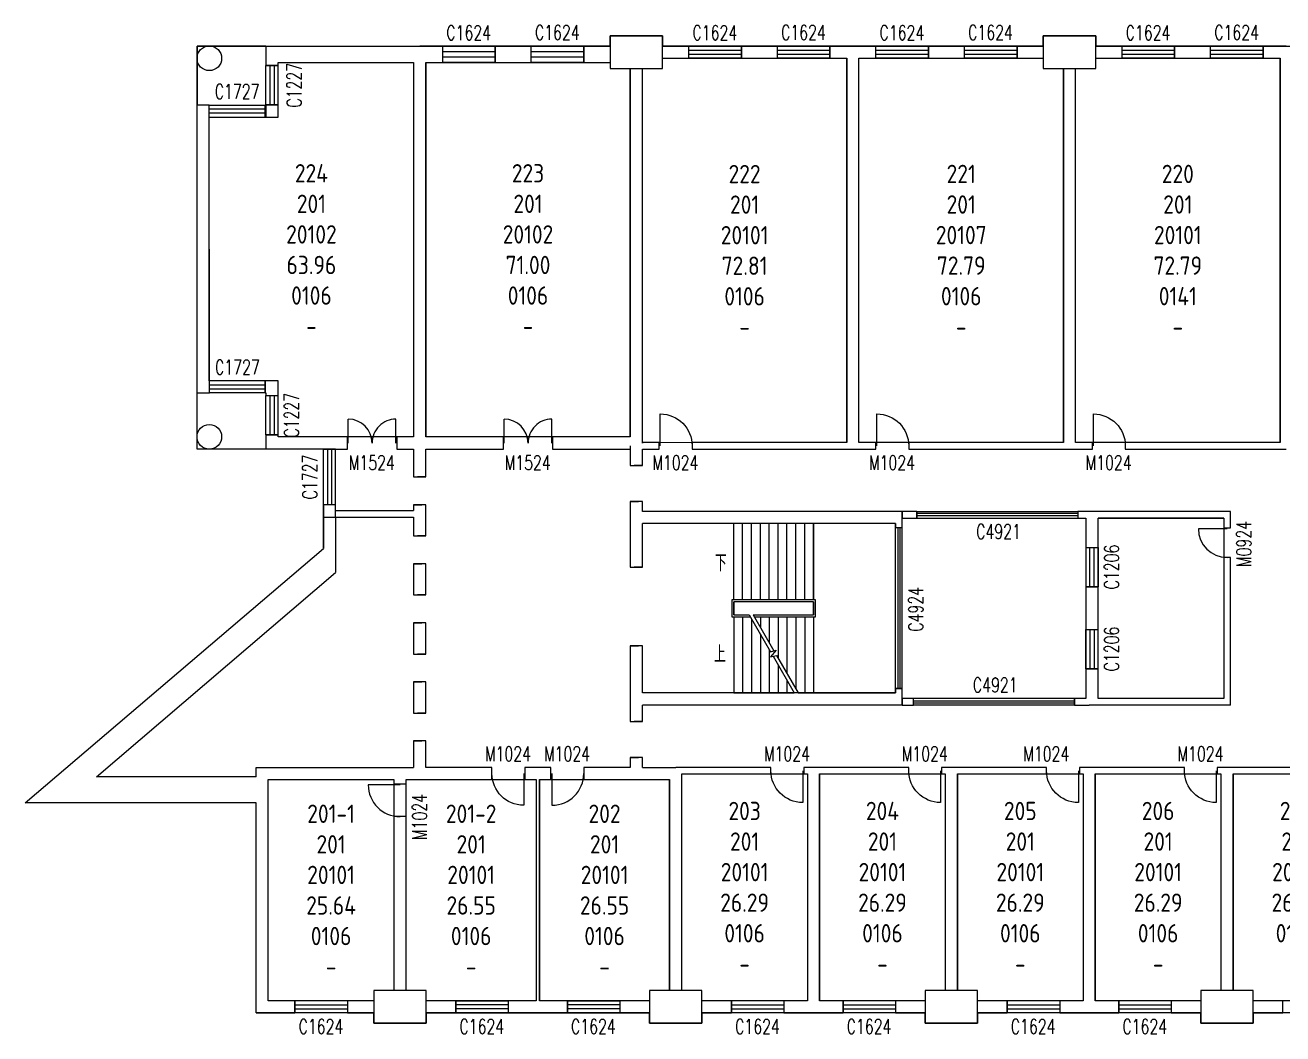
# Model space of a CAD drawing. Extents: x 1178 to 77921, y -61296 to -30554.
# Drawn here: x 1178 to 39500, y -61296 to -30554 of the extents above; entities that cross this region are included whole.
import ezdxf

# ---------------------------------------------------------------- set-up
doc = ezdxf.new("R2010")
doc.units = 0
doc.header["$LTSCALE"] = 1000
doc.header["$MEASUREMENT"] = 0
doc.linetypes.add('DASH', pattern=[0.35, 0.25, -0.1])
for name, color, linetype in [('body', 30, 'Continuous'), ('GROS', 6, 'Continuous'), ('RM', 4, 'Continuous'), ('RM$', 5, 'Continuous'), ('RM$TXT', 5, 'Continuous')]:
    doc.layers.add(name, color=color, linetype=linetype)
doc.styles.add('_TCH_DIM', font='SIMPLEX', dxfattribs={"bigfont": 'GBCBIG'})
doc.styles.add('_TCH_WINDOW', font='SIMPLEX', dxfattribs={"bigfont": 'GBCBIG'})
doc.styles.get("Standard").update_dxf_attribs({"font": 'gbenor.shx', "bigfont": 'gbcbig.shx'})

# ---------------------------------------------------------------- blocks, each defined once
blk = doc.blocks.new('$TCHSYS$WIN2D')
for p, q in [((-0.5, 0.5), (0.5, 0.5)), ((-0.5, 0.5), (-0.5, -0.5)), ((0.5, 0.5), (0.5, -0.5)), ((0.5, 0.1667), (-0.5, 0.1667)), ((0.5, -0.1667), (-0.5, -0.1667)), ((-0.5, -0.5), (0.5, -0.5))]:
    blk.add_line(p, q)
blk = doc.blocks.new('$DorLib2D$00000003')
blk.add_line((0.47, 0), (0.47, 0.97))
at = {"lineweight": 13}
blk.add_arc((0.47, 0), 0.97, 90, 180, dxfattribs=at)
blk = doc.blocks.new('$DorLib2D$00000004')
for p, q in [((-0.485, 0), (-0.485, 0.485)), ((0.485, 0), (0.485, 0.485))]:
    blk.add_line(p, q)
at = {"lineweight": 13}
for centre, start, end in [((-0.485, 0), 0, 90), ((0.485, 0), 90, 180)]:
    blk.add_arc(centre, 0.485, start, end, dxfattribs=at)
blk = doc.blocks.new('_FZHK')
blk.add_lwpolyline([(-0.5, -0.5), (0.5, -0.5), (0.5, 0.5), (-0.5, 0.5)], close=True)

msp = doc.modelspace()

# ---------------------------------------------------------------- linework, layer by layer
at = {"layer": 'body', "color": 30}
for p, q in [((20600, -30875), (19000, -30875)), ((19000, -30875), (19000, -31875)), ((20600, -31875), (20600, -30875)), ((33800, -30875), (32200, -30875)), ((32200, -30875), (32200, -31875)), ((33800, -31875), (33800, -30875)), ((8515, -31190), (13200, -31190)), ((8515, -31190), (8515, -31784)), ((13901, -31190), (13200, -31190)), ((13901, -31690), (13901, -31190)), ((16600, -31190), (15501, -31190)), ((15501, -31190), (15501, -31690)), ((16600, -31690), (16600, -31190)), ((19000, -31190), (18200, -31190)), ((18200, -31190), (18200, -31690)), ((21401, -31190), (20600, -31190)), ((21401, -31560), (21401, -31190)), ((24100, -31190), (23001, -31190)), ((23001, -31190), (23001, -31560)), ((24100, -31560), (24100, -31190)), ((26400, -31190), (25700, -31190)), ((25700, -31190), (25700, -31560)), ((27101, -31190), (26400, -31190)), ((27101, -31560), (27101, -31190)), ((29800, -31190), (28701, -31190)), ((28701, -31190), (28701, -31560)), ((29800, -31560), (29800, -31190)), ((32200, -31190), (31400, -31190)), ((31400, -31190), (31400, -31560)), ((34601, -31190), (33800, -31190)), ((34601, -31560), (34601, -31190)), ((37300, -31190), (36201, -31190)), ((36201, -31190), (36201, -31560)), ((37300, -31560), (37300, -31190)), ((39600, -31190), (38900, -31190)), ((38900, -31190), (38900, -31560)), ((8515, -31784), (8885, -31784)), ((8885, -31690), (13015, -31690)), ((8885, -31784), (8885, -31690)), ((13015, -31690), (13015, -43105)), ((13385, -31690), (13901, -31690)), ((13385, -31690), (13385, -43105)), ((15501, -31690), (16600, -31690)), ((18200, -31690), (19000, -31690)), ((20600, -31560), (21401, -31560)), ((23001, -31560), (24100, -31560)), ((25700, -31560), (26215, -31560)), ((26215, -43275), (26215, -31560)), ((26585, -31560), (27101, -31560)), ((26585, -43275), (26585, -31560)), ((28701, -31560), (29800, -31560)), ((31400, -31560), (32200, -31560)), ((33800, -31560), (34601, -31560)), ((36201, -31560), (37300, -31560)), ((38900, -31560), (39415, -31560)), ((39415, -43275), (39415, -31560)), ((19000, -31875), (20600, -31875)), ((19615, -43105), (19615, -31875)), ((19985, -43290), (19985, -31875)), ((32200, -31875), (33800, -31875)), ((32815, -43275), (32815, -31875)), ((33185, -43275), (33185, -31875)), ((6787, -32990), (6415, -32990)), ((6415, -41760), (6415, -32990)), ((6787, -33360), (6787, -32990)), ((8515, -32990), (8487, -32990)), ((8487, -32990), (8487, -33360)), ((8885, -32984), (8515, -32984)), ((8515, -32984), (8515, -32990)), ((8885, -32990), (8515, -32990)), ((8515, -32990), (8515, -33360)), ((8885, -32990), (8885, -32984)), ((8885, -33360), (8885, -32990)), ((6785, -33360), (6787, -33360)), ((6785, -41390), (6785, -33360)), ((8487, -33360), (8515, -33360)), ((8515, -33360), (8885, -33360)), ((6415, -41760), (6795, -41760)), ((6795, -41390), (6785, -41390)), ((6795, -41760), (6795, -41390)), ((8885, -41390), (8495, -41390)), ((8495, -41390), (8495, -41760)), ((8495, -41760), (8515, -41760)), ((8515, -41760), (8515, -41842)), ((8885, -41842), (8885, -41390)), ((8515, -41842), (8885, -41842)), ((8885, -43042), (8515, -43042)), ((8515, -43042), (8515, -43475)), ((8885, -43105), (8885, -43042)), ((10450, -43105), (8885, -43105)), ((11000, -43105), (10450, -43105)), ((11000, -43475), (11000, -43105)), ((13015, -43105), (12500, -43105)), ((12500, -43105), (12500, -43475)), ((15750, -43105), (13385, -43105)), ((15750, -43475), (15750, -43105)), ((19615, -43105), (17250, -43105)), ((17250, -43105), (17250, -43475)), ((19985, -43275), (19985, -43290)), ((20500, -43275), (19985, -43275)), ((20500, -43475), (20500, -43275)), ((26215, -43275), (21500, -43275)), ((21500, -43275), (21500, -43475)), ((27100, -43275), (26585, -43275)), ((27100, -43475), (27100, -43275)), ((32815, -43275), (28100, -43275)), ((28100, -43275), (28100, -43475)), ((33700, -43275), (33185, -43275)), ((33700, -43475), (33700, -43275)), ((39415, -43275), (34700, -43275)), ((34700, -43275), (34700, -43475)), ((10265, -43475), (8515, -43475)), ((10265, -43475), (10635, -43475)), ((10635, -43475), (11000, -43475)), ((12500, -43475), (13015, -43475)), ((13015, -43475), (13015, -44320)), ((13385, -43475), (15750, -43475)), ((13385, -44320), (13385, -43475)), ((17250, -43475), (19615, -43475)), ((19615, -43375), (19615, -43475)), ((19615, -43375), (19615, -43975)), ((19985, -43475), (20500, -43475)), ((19985, -43975), (19985, -43475)), ((21500, -43475), (26400, -43475)), ((26400, -43475), (27100, -43475)), ((28100, -43475), (33000, -43475)), ((33000, -43475), (33700, -43475)), ((34700, -43475), (39600, -43475)), ((19615, -43975), (19985, -43975)), ((13015, -44320), (13385, -44320)), ((13385, -45170), (13015, -45170)), ((13015, -45170), (13015, -45345)), ((13385, -45545), (13385, -45170)), ((19985, -45075), (19615, -45075)), ((19615, -45075), (19615, -45560)), ((19985, -45375), (19985, -45075)), ((10265, -45545), (10265, -46503)), ((10635, -45345), (13015, -45345)), ((10635, -45545), (10635, -47239)), ((10635, -45545), (13015, -45545)), ((13015, -45545), (13015, -46120)), ((13385, -46120), (13385, -45545)), ((19615, -45560), (19615, -47075)), ((27900, -45375), (19985, -45375)), ((27900, -45868), (27900, -45375)), ((28350, -45375), (27900, -45375)), ((27900, -45375), (27900, -45575)), ((27900, -45575), (28350, -45575)), ((28350, -45575), (28350, -45375)), ((33600, -45375), (33250, -45375)), ((33250, -45375), (33250, -45575)), ((33250, -45575), (33500, -45575)), ((33500, -45575), (33500, -46475)), ((37900, -45375), (33600, -45375)), ((33870, -46475), (33870, -45575)), ((37700, -45575), (33870, -45575)), ((37700, -45575), (37700, -45875)), ((37900, -45875), (37900, -45375)), ((19985, -47075), (19985, -45745)), ((27700, -45745), (19985, -45745)), ((25200, -45745), (22770, -45745)), ((22770, -48065), (22770, -45745)), ((23040, -48065), (23040, -45745)), ((23310, -48065), (23310, -45745)), ((23580, -48065), (23580, -45745)), ((23850, -48065), (23850, -45745)), ((24120, -48065), (24120, -45745)), ((24390, -48065), (24390, -45745)), ((24660, -48065), (24660, -45745)), ((24930, -48065), (24930, -45745)), ((25200, -48065), (25200, -45745)), ((27700, -45745), (25200, -45745)), ((25200, -45745), (25200, -48065)), ((27700, -45745), (27700, -45868)), ((27700, -50905), (27700, -45745)), ((27700, -45868), (27900, -45868)), ((37700, -45875), (37900, -45875)), ((13015, -46120), (13385, -46120)), ((1178, -54260), (10265, -46503)), ((33500, -46475), (33870, -46475)), ((13015, -46970), (13015, -47920)), ((13385, -46970), (13015, -46970)), ((13385, -47920), (13385, -46970)), ((19615, -47075), (19985, -47075)), ((37900, -46775), (37700, -46775)), ((37700, -46775), (37700, -51075)), ((37900, -51275), (37900, -46775)), ((3347, -53460), (10635, -47239)), ((33870, -47675), (33500, -47675)), ((33500, -47675), (33500, -48975)), ((33870, -48975), (33870, -47675)), ((13015, -47920), (13385, -47920)), ((22710, -48065), (22710, -48585)), ((25260, -48065), (22710, -48065)), ((25200, -48125), (22770, -48125)), ((22770, -48125), (22770, -48525)), ((25200, -48125), (22770, -48125)), ((22770, -48525), (22770, -48125)), ((25200, -48525), (25200, -48125)), ((25200, -48125), (25200, -48525)), ((25260, -48585), (25260, -48065)), ((22710, -48585), (23275, -48585)), ((22770, -48525), (23240, -48525)), ((22770, -48525), (23240, -48525)), ((22770, -48585), (22770, -50905)), ((23040, -48585), (23040, -50905)), ((23240, -48525), (23890, -49651)), ((23310, -48646), (23310, -50905)), ((23356, -48525), (25200, -48525)), ((23356, -48525), (23990, -49624)), ((23356, -48525), (25200, -48525)), ((23390, -48585), (25260, -48585)), ((23580, -48585), (23580, -48914)), ((23850, -48585), (23850, -49381)), ((24120, -48585), (24120, -49849)), ((24390, -48585), (24390, -50316)), ((24660, -48585), (24660, -50784)), ((24930, -48585), (24930, -50905)), ((25200, -48585), (25200, -50905)), ((25200, -48585), (25200, -50905)), ((13015, -48770), (13015, -49720)), ((13385, -48770), (13015, -48770)), ((13385, -49720), (13385, -48770)), ((33500, -48975), (33870, -48975)), ((23580, -49114), (23580, -50905)), ((13015, -49720), (13385, -49720)), ((19985, -49475), (19615, -49475)), ((19615, -49475), (19615, -51075)), ((19985, -50905), (19985, -49475)), ((23850, -49581), (23850, -50905)), ((23890, -49651), (24062, -49604)), ((24062, -49604), (23890, -49810)), ((23890, -49810), (24070, -49762)), ((23970, -49789), (24614, -50905)), ((24070, -49762), (24730, -50905)), ((24120, -50049), (24120, -50905)), ((33870, -50175), (33500, -50175)), ((33500, -50175), (33500, -51075)), ((33870, -51075), (33870, -50175)), ((13015, -50570), (13015, -51520)), ((13385, -50570), (13015, -50570)), ((13385, -51520), (13385, -50570)), ((24390, -50516), (24390, -50905)), ((27700, -50905), (19985, -50905)), ((22770, -50905), (24614, -50905)), ((24730, -50905), (25200, -50905)), ((25200, -50905), (27700, -50905)), ((27900, -50768), (27700, -50768)), ((27700, -50768), (27700, -50905)), ((27900, -51275), (27900, -50768)), ((19615, -51075), (19615, -51776)), ((19985, -51776), (19985, -51275)), ((27900, -51275), (19985, -51275)), ((28250, -51075), (27900, -51075)), ((27900, -51075), (27900, -51275)), ((27900, -51275), (28250, -51275)), ((28250, -51275), (28250, -51075)), ((33500, -51075), (33150, -51075)), ((33150, -51075), (33150, -51275)), ((33150, -51275), (33600, -51275)), ((37900, -51275), (33600, -51275)), ((37700, -51075), (33870, -51075)), ((13015, -51520), (13385, -51520)), ((19615, -51776), (19985, -51776)), ((13385, -52370), (13015, -52370)), ((13015, -52370), (13015, -53175)), ((13385, -53175), (13385, -52370)), ((19985, -52875), (19615, -52875)), ((19615, -52875), (19615, -53175)), ((19985, -53175), (19985, -52875)), ((8215, -53175), (12600, -53175)), ((8215, -53460), (8215, -53175)), ((12600, -53175), (13015, -53175)), ((15400, -53175), (13385, -53175)), ((15400, -53545), (15400, -53175)), ((16800, -53175), (16400, -53175)), ((16400, -53175), (16400, -53545)), ((17200, -53175), (16800, -53175)), ((17200, -53545), (17200, -53175)), ((19615, -53175), (18200, -53175)), ((18200, -53175), (18200, -53545)), ((19985, -53175), (21000, -53175)), ((23900, -53175), (21000, -53175)), ((23900, -53375), (23900, -53175)), ((25200, -53175), (24900, -53175)), ((24900, -53175), (24900, -53375)), ((28100, -53175), (25200, -53175)), ((28100, -53375), (28100, -53175)), ((29400, -53175), (29100, -53175)), ((29100, -53175), (29100, -53375)), ((32300, -53175), (29400, -53175)), ((32300, -53375), (32300, -53175)), ((33600, -53175), (33300, -53175)), ((33300, -53175), (33300, -53375)), ((36500, -53175), (33600, -53175)), ((36500, -53375), (36500, -53175)), ((37800, -53175), (37500, -53175)), ((37500, -53175), (37500, -53375)), ((40700, -53175), (37800, -53175)), ((8215, -53460), (3347, -53460)), ((8585, -53545), (12415, -53545)), ((8585, -53566), (8585, -53545)), ((8585, -60290), (8585, -53566)), ((12415, -53545), (12415, -53675)), ((12785, -53675), (12785, -53545)), ((12785, -53545), (13200, -53545)), ((13200, -53545), (15400, -53545)), ((16400, -53545), (16750, -53545)), ((16750, -53545), (16750, -60290)), ((16850, -53545), (17200, -53545)), ((16850, -53545), (16850, -60290)), ((18200, -53545), (19800, -53545)), ((19800, -53545), (20815, -53545)), ((20815, -59975), (20815, -53545)), ((21185, -53375), (23900, -53375)), ((21185, -59975), (21185, -53375)), ((24900, -53375), (25015, -53375)), ((25015, -53375), (25015, -60290)), ((25385, -53375), (28100, -53375)), ((25385, -53375), (25385, -60290)), ((29100, -53375), (29215, -53375)), ((29215, -53375), (29215, -59975)), ((29585, -53375), (32300, -53375)), ((29585, -53375), (29585, -59975)), ((33300, -53375), (33415, -53375)), ((33415, -53375), (33415, -60290)), ((33785, -53375), (36500, -53375)), ((33785, -53375), (33785, -60290)), ((37500, -53375), (37615, -53375)), ((37615, -53375), (37615, -59975)), ((37985, -53375), (40700, -53375)), ((37985, -53375), (37985, -59975)), ((12415, -53675), (12785, -53675)), ((8215, -54260), (1178, -54260)), ((8215, -60660), (8215, -54260)), ((12785, -54675), (12415, -54675)), ((12415, -54675), (12415, -59975)), ((12785, -59975), (12785, -54675)), ((13400, -59975), (11800, -59975)), ((11800, -59975), (11800, -60975)), ((13400, -60975), (13400, -59975)), ((21800, -59975), (20200, -59975)), ((20200, -59975), (20200, -60975)), ((21800, -60975), (21800, -59975)), ((30200, -59975), (28600, -59975)), ((28600, -59975), (28600, -60975)), ((30200, -60975), (30200, -59975)), ((38600, -59975), (37000, -59975)), ((37000, -59975), (37000, -60975)), ((38600, -60975), (38600, -59975)), ((9400, -60290), (8585, -60290)), ((9400, -60660), (9400, -60290)), ((11800, -60290), (11000, -60290)), ((11000, -60290), (11000, -60660)), ((14300, -60290), (13400, -60290)), ((14300, -60660), (14300, -60290)), ((16750, -60290), (15900, -60290)), ((15900, -60290), (15900, -60660)), ((17700, -60290), (16850, -60290)), ((17700, -60660), (17700, -60290)), ((20200, -60290), (19300, -60290)), ((19300, -60290), (19300, -60660)), ((22700, -60290), (21800, -60290)), ((22700, -60660), (22700, -60290)), ((25015, -60290), (24300, -60290)), ((24300, -60290), (24300, -60660)), ((26100, -60290), (25385, -60290)), ((26100, -60660), (26100, -60290)), ((28600, -60290), (27700, -60290)), ((27700, -60290), (27700, -60660)), ((31100, -60290), (30200, -60290)), ((31100, -60660), (31100, -60290)), ((33415, -60290), (32700, -60290)), ((32700, -60290), (32700, -60660)), ((34500, -60290), (33785, -60290)), ((34500, -60660), (34500, -60290)), ((37000, -60290), (36100, -60290)), ((36100, -60290), (36100, -60660)), ((39500, -60290), (38600, -60290)), ((39500, -60660), (39500, -60290)), ((8215, -60660), (9400, -60660)), ((11000, -60660), (11800, -60660)), ((13400, -60660), (14300, -60660)), ((15900, -60660), (16800, -60660)), ((16800, -60660), (17700, -60660)), ((19300, -60660), (20200, -60660)), ((21800, -60660), (22700, -60660)), ((24300, -60660), (25200, -60660)), ((25200, -60660), (26100, -60660)), ((27700, -60660), (28600, -60660)), ((30200, -60660), (31100, -60660)), ((32700, -60660), (33600, -60660)), ((33600, -60660), (34500, -60660)), ((36100, -60660), (37000, -60660)), ((38600, -60660), (39500, -60660)), ((11800, -60975), (13400, -60975)), ((20200, -60975), (21800, -60975)), ((28600, -60975), (30200, -60975)), ((37000, -60975), (38600, -60975))]:
    msp.add_line(p, q, dxfattribs=at)
at = {"layer": 'body'}
for p, q in [((8515, -31190), (6415, -31190)), ((6415, -31190), (6415, -32990)), ((6415, -43475), (6415, -41760)), ((8515, -43475), (6415, -43475))]:
    msp.add_line(p, q, dxfattribs=at)
at = {"layer": 'body', "color": 30, "linetype": 'DASH'}
for p, q in [((19985, -43975), (19615, -43975)), ((13385, -44320), (13015, -44320)), ((13015, -45170), (13385, -45170)), ((19615, -45075), (19985, -45075)), ((13385, -46120), (13015, -46120)), ((13015, -46970), (13385, -46970)), ((19985, -47075), (19615, -47075)), ((13385, -47920), (13015, -47920)), ((13015, -48770), (13385, -48770)), ((13385, -49720), (13015, -49720)), ((19615, -49475), (19985, -49475)), ((13015, -50570), (13385, -50570)), ((13385, -51520), (13015, -51520)), ((19985, -51776), (19615, -51776)), ((13015, -52370), (13385, -52370)), ((19615, -52875), (19985, -52875))]:
    msp.add_line(p, q, dxfattribs=at)
at = {"layer": 'body', "color": 30}
for points in [[(22635, -46935, 0, 0, 0), (26450, -46935, 0, 0, 0), (26450, -49715, 0, 0, 0), (24570, -49715, 120, 0, 0), (24120, -49715, 0, 0, 0)], [(22635, -49715, 0, 0, 0), (23400, -49715, 120, 0, 0), (23850, -49715, 0, 0, 0)]]:
    msp.add_lwpolyline(points, format="xyseb", dxfattribs=at)
at = {"layer": 'body'}
for centre in [(6790, -31565), (6790, -43100)]:
    msp.add_circle(centre, 375, dxfattribs=at)
at = {"layer": 'GROS'}
for points in [[(6415, -31190), (19000, -31190), (19000, -30875), (20600, -30875), (20600, -31190), (32200, -31190), (32200, -30875), (33800, -30875), (33800, -31190), (45700, -31190)], [(45400, -60660), (38600, -60660), (38600, -60975), (37000, -60975), (37000, -60660), (30200, -60660), (30200, -60975), (28600, -60975), (28600, -60660), (21800, -60660), (21800, -60975), (20200, -60975), (20200, -60660), (13400, -60660), (13400, -60975), (11800, -60975), (11800, -60660), (8215, -60660), (8215, -54260), (1178, -54260), (10265, -46503), (10265, -43475), (6415, -43475), (6415, -31190)]]:
    msp.add_lwpolyline(points, dxfattribs=at)
at = {"layer": 'RM'}
for points in [[(27900, -45575), (33500, -45575), (33500, -51075), (27900, -51075)], [(33870, -45575), (37700, -45575), (37700, -51075), (33870, -51075)]]:
    msp.add_lwpolyline(points, close=True, dxfattribs=at)
at = {"layer": 'RM$'}
for points in [[(6787, -33360), (8885, -33360), (8885, -31690), (13015, -31690), (13015, -43105), (8885, -43105), (8885, -41390), (6795, -41390), (6787, -33360)], [(13385, -31690), (19000, -31690), (19000, -31875), (19615, -31875), (19615, -43105), (13385, -43105), (13385, -31690)], [(19985, -31875), (20600, -31875), (20600, -31560), (26215, -31560), (26215, -43275), (19985, -43282), (19985, -31875)], [(26585, -31560), (32200, -31560), (32200, -31875), (32815, -31875), (32815, -43275), (26585, -43275), (26585, -31560)], [(33185, -31875), (33800, -31875), (33800, -31560), (39415, -31560), (39415, -43275), (33185, -43275), (33185, -31875)], [(16850, -53545), (20815, -53545), (20815, -59975), (20200, -59975), (20200, -60290), (16850, -60290), (16850, -53545)], [(21185, -53375), (25015, -53375), (25015, -60290), (21800, -60290), (21800, -59975), (21185, -59975), (21185, -53375)], [(25385, -53375), (29215, -53375), (29215, -59975), (28600, -59975), (28600, -60290), (25385, -60290), (25385, -53375)], [(29585, -53375), (33415, -53375), (33415, -60290), (30200, -60290), (30200, -59975), (29585, -59975), (29585, -53375)]]:
    msp.add_lwpolyline(points, dxfattribs=at)
for points in [[(8585, -53545), (12415, -53545), (12415, -59975), (11800, -59975), (11800, -60290), (8585, -60290), (8585, -53566)], [(16750, -53545), (16750, -60290), (13400, -60290), (13400, -59975), (12785, -59975), (12785, -53545), (16750, -53545)], [(33785, -53375), (37615, -53375), (37615, -59975), (37000, -59975), (37000, -60290), (33785, -60290)], [(37985, -53375), (41815, -53375), (41815, -60290), (38600, -60290), (38600, -59975), (37985, -59975)]]:
    msp.add_lwpolyline(points, close=True, dxfattribs=at)

# ---------------------------------------------------------------- block references
at = {"layer": 'body', "color": 30}
ref = msp.add_blockref('$TCHSYS$WIN2D', (14701, -31440), dxfattribs=dict(at, xscale=-1600, yscale=-500, zscale=500))
ref.add_attrib('A', 'C1624', (14011, -31007), dxfattribs={"color": 30, "height": 446.2, "style": '_TCH_WINDOW', "width": 0.705882})
ref = msp.add_blockref('$TCHSYS$WIN2D', (17400, -31440), dxfattribs=dict(at, xscale=-1600, yscale=-500, zscale=500))
ref.add_attrib('A', 'C1624', (16710, -31001), dxfattribs={"color": 30, "height": 446.2, "style": '_TCH_WINDOW', "width": 0.705882})
ref = msp.add_blockref('$TCHSYS$WIN2D', (22201, -31375), dxfattribs=dict(at, xscale=-1600, yscale=-370, zscale=370, rotation=359.9999999999999))
ref.add_attrib('A', 'C1624', (21511, -31007), dxfattribs={"color": 30, "height": 446.2, "style": '_TCH_WINDOW', "width": 0.705882})
ref = msp.add_blockref('$TCHSYS$WIN2D', (24900, -31375), dxfattribs=dict(at, xscale=-1600, yscale=-370, zscale=370, rotation=359.9999999999999))
ref.add_attrib('A', 'C1624', (24210, -31001), dxfattribs={"color": 30, "height": 446.2, "style": '_TCH_WINDOW', "width": 0.705882})
ref = msp.add_blockref('$TCHSYS$WIN2D', (27901, -31375), dxfattribs=dict(at, xscale=-1600, yscale=-370, zscale=370, rotation=359.9999999999999))
ref.add_attrib('A', 'C1624', (27211, -31007), dxfattribs={"color": 30, "height": 446.2, "style": '_TCH_WINDOW', "width": 0.705882})
ref = msp.add_blockref('$TCHSYS$WIN2D', (30600, -31375), dxfattribs=dict(at, xscale=-1600, yscale=-370, zscale=370, rotation=359.9999999999999))
ref.add_attrib('A', 'C1624', (29910, -31001), dxfattribs={"color": 30, "height": 446.2, "style": '_TCH_WINDOW', "width": 0.705882})
ref = msp.add_blockref('$TCHSYS$WIN2D', (35401, -31375), dxfattribs=dict(at, xscale=-1600, yscale=-370, zscale=370))
ref.add_attrib('A', 'C1624', (34711, -31007), dxfattribs={"color": 30, "height": 446.2, "style": '_TCH_WINDOW', "width": 0.705882})
ref = msp.add_blockref('$TCHSYS$WIN2D', (38100, -31375), dxfattribs=dict(at, xscale=-1600, yscale=-370, zscale=370))
ref.add_attrib('A', 'C1624', (37410, -31001), dxfattribs={"color": 30, "height": 446.2, "style": '_TCH_WINDOW', "width": 0.705882})
ref = msp.add_blockref('$TCHSYS$WIN2D', (8700, -32384), dxfattribs=dict(at, xscale=1200, yscale=-370, zscale=370, rotation=90.00000000000041))
ref.add_attrib('A', 'C1227', (9597, -33067), dxfattribs={"color": 30, "height": 446.2, "rotation": 90, "style": '_TCH_WINDOW', "width": 0.705882})
ref = msp.add_blockref('$TCHSYS$WIN2D', (7637, -33175), dxfattribs=dict(at, xscale=1700, yscale=-370, zscale=370, rotation=359.9999999999998))
ref.add_attrib('A', 'C1727', (6954, -32801), dxfattribs={"color": 30, "height": 446.2, "style": '_TCH_WINDOW', "width": 0.705882})
ref = msp.add_blockref('$TCHSYS$WIN2D', (7645, -41575), dxfattribs=dict(at, xscale=1700, yscale=370, zscale=370, rotation=180))
ref.add_attrib('A', 'C1727', (6963, -41201), dxfattribs={"color": 30, "height": 446.2, "style": '_TCH_WINDOW', "width": 0.705882})
ref = msp.add_blockref('$TCHSYS$WIN2D', (8700, -42442), dxfattribs=dict(at, xscale=1200, yscale=370, zscale=370, rotation=90))
ref.add_attrib('A', 'C1227', (9521, -43124), dxfattribs={"color": 30, "height": 446.2, "rotation": 90, "style": '_TCH_WINDOW', "width": 0.705882})
ref = msp.add_blockref('$DorLib2D$00000003', (21000, -43375), dxfattribs=dict(at, xscale=1000, yscale=-1000, zscale=200, rotation=180))
ref.add_attrib('A', 'M1024', (20288, -44111), dxfattribs={"color": 30, "height": 446.2, "style": '_TCH_WINDOW', "width": 0.705882})
ref = msp.add_blockref('$DorLib2D$00000003', (27600, -43375), dxfattribs=dict(at, xscale=1000, yscale=-1000, zscale=200, rotation=180))
ref.add_attrib('A', 'M1024', (26888, -44111), dxfattribs={"color": 30, "height": 446.2, "style": '_TCH_WINDOW', "width": 0.705882})
ref = msp.add_blockref('$DorLib2D$00000003', (34200, -43375), dxfattribs=dict(at, xscale=1000, yscale=-1000, zscale=200, rotation=180))
ref.add_attrib('A', 'M1024', (33488, -44111), dxfattribs={"color": 30, "height": 446.2, "style": '_TCH_WINDOW', "width": 0.705882})
ref = msp.add_blockref('$DorLib2D$00000004', (11750, -43290), dxfattribs=dict(at, xscale=-1500, yscale=-1500, zscale=370, rotation=179.9999999999999))
ref.add_attrib('A', 'M1524', (11038, -44111), dxfattribs={"color": 30, "height": 446.2, "rotation": 360, "style": '_TCH_WINDOW', "width": 0.705882})
ref = msp.add_blockref('$DorLib2D$00000004', (16500, -43290), dxfattribs=dict(at, xscale=-1500, yscale=-1500, zscale=370, rotation=180))
ref.add_attrib('A', 'M1524', (15788, -44111), dxfattribs={"color": 30, "height": 446.2, "style": '_TCH_WINDOW', "width": 0.705882})
ref = msp.add_blockref('$TCHSYS$WIN2D', (10450, -44325), dxfattribs=dict(at, xscale=-1700, yscale=370, zscale=370, rotation=269.9999999999999))
ref.add_attrib('A', 'C1727', (10076, -45007), dxfattribs={"color": 30, "height": 446.2, "rotation": 90, "style": '_TCH_WINDOW', "width": 0.705882})
at = {"layer": 'body', "color": 30, "xscale": 370, "yscale": 370, "zscale": 370}
msp.add_blockref('_FZHK', (10450, -45360), dxfattribs=at)
at = {"layer": 'body', "color": 30}
ref = msp.add_blockref('$TCHSYS$WIN2D', (30800, -45475), dxfattribs=dict(at, xscale=-4900, yscale=-200, zscale=200, rotation=180))
ref.add_attrib('A', 'C4921', (30155, -46211), dxfattribs={"color": 30, "height": 446.2, "style": '_TCH_WINDOW', "width": 0.705882})
ref = msp.add_blockref('$TCHSYS$WIN2D', (27800, -48318), dxfattribs=dict(at, xscale=4900, yscale=200, zscale=200, rotation=90.00000000000007))
ref.add_attrib('A', 'C4924', (28536, -49038), dxfattribs={"color": 30, "height": 446.2, "rotation": 90, "style": '_TCH_WINDOW', "width": 0.705882})
ref = msp.add_blockref('$DorLib2D$00000003', (37800, -46325), dxfattribs=dict(at, xscale=900, yscale=900, zscale=200, rotation=90))
ref.add_attrib('A', 'M0924', (38536, -47067), dxfattribs={"color": 30, "height": 446.2, "rotation": 90, "style": '_TCH_WINDOW', "width": 0.705882})
ref = msp.add_blockref('$TCHSYS$WIN2D', (33685, -47075), dxfattribs=dict(at, xscale=-1200, yscale=370, zscale=370, rotation=90))
ref.add_attrib('A', 'C1206', (34506, -47750), dxfattribs={"color": 30, "height": 446.2, "rotation": 90, "style": '_TCH_WINDOW', "width": 0.705882})
ref = msp.add_blockref('$TCHSYS$WIN2D', (33685, -49575), dxfattribs=dict(at, xscale=1200, yscale=370, zscale=370, rotation=90))
ref.add_attrib('A', 'C1206', (34506, -50250), dxfattribs={"color": 30, "height": 446.2, "rotation": 90, "style": '_TCH_WINDOW', "width": 0.705882})
ref = msp.add_blockref('$TCHSYS$WIN2D', (30700, -51175), dxfattribs=dict(at, xscale=4900, yscale=200, zscale=200, rotation=180))
ref.add_attrib('A', 'C4921', (30055, -50886), dxfattribs={"color": 30, "height": 446.2, "style": '_TCH_WINDOW', "width": 0.705882})
ref = msp.add_blockref('$DorLib2D$00000003', (15900, -53360), dxfattribs=dict(at, xscale=1000, yscale=-1000, zscale=370))
ref.add_attrib('A', 'M1024', (15188, -52986), dxfattribs={"color": 30, "height": 446.2, "style": '_TCH_WINDOW', "width": 0.705882})
ref = msp.add_blockref('$DorLib2D$00000003', (17700, -53360), dxfattribs=dict(at, xscale=-1000, yscale=-1000, zscale=370, rotation=359.9999999999999))
ref.add_attrib('A', 'M1024', (16988, -52986), dxfattribs={"color": 30, "height": 446.2, "style": '_TCH_WINDOW', "width": 0.705882})
ref = msp.add_blockref('$DorLib2D$00000003', (24400, -53275), dxfattribs=dict(at, xscale=-1000, yscale=1000, zscale=200, rotation=180))
ref.add_attrib('A', 'M1024', (23688, -52986), dxfattribs={"color": 30, "height": 446.2, "style": '_TCH_WINDOW', "width": 0.705882})
ref = msp.add_blockref('$DorLib2D$00000003', (28600, -53275), dxfattribs=dict(at, xscale=-1000, yscale=1000, zscale=200, rotation=180))
ref.add_attrib('A', 'M1024', (27888, -52986), dxfattribs={"color": 30, "height": 446.2, "style": '_TCH_WINDOW', "width": 0.705882})
ref = msp.add_blockref('$DorLib2D$00000003', (32800, -53275), dxfattribs=dict(at, xscale=-1000, yscale=1000, zscale=200, rotation=180))
ref.add_attrib('A', 'M1024', (31588, -52986), dxfattribs={"color": 30, "height": 446.2, "style": '_TCH_WINDOW', "width": 0.705882})
ref = msp.add_blockref('$DorLib2D$00000003', (37000, -53275), dxfattribs=dict(at, xscale=-1000, yscale=1000, zscale=200, rotation=180))
ref.add_attrib('A', 'M1024', (36288, -52986), dxfattribs={"color": 30, "height": 446.2, "style": '_TCH_WINDOW', "width": 0.705882})
ref = msp.add_blockref('$DorLib2D$00000003', (12600, -54175), dxfattribs=dict(at, xscale=-1000, yscale=-1000, zscale=370, rotation=269.9999999999999))
ref.add_attrib('A', 'M1024', (13421, -55387), dxfattribs={"color": 30, "height": 446.2, "rotation": 90, "style": '_TCH_WINDOW', "width": 0.705882})
ref = msp.add_blockref('$TCHSYS$WIN2D', (10200, -60475), dxfattribs=dict(at, xscale=1600, yscale=-370, zscale=370, rotation=180))
ref.add_attrib('A', 'C1624', (9510, -61296), dxfattribs={"color": 30, "height": 446.2, "style": '_TCH_WINDOW', "width": 0.705882})
ref = msp.add_blockref('$TCHSYS$WIN2D', (15100, -60475), dxfattribs=dict(at, xscale=-1600, yscale=-370, zscale=370, rotation=180.0000000000001))
ref.add_attrib('A', 'C1624', (14410, -61296), dxfattribs={"color": 30, "height": 446.2, "style": '_TCH_WINDOW', "width": 0.705882})
ref = msp.add_blockref('$TCHSYS$WIN2D', (18500, -60475), dxfattribs=dict(at, xscale=-1600, yscale=-370, zscale=370, rotation=179.9999999999999))
ref.add_attrib('A', 'C1624', (17810, -61296), dxfattribs={"color": 30, "height": 446.2, "rotation": 360, "style": '_TCH_WINDOW', "width": 0.705882})
ref = msp.add_blockref('$TCHSYS$WIN2D', (23500, -60475), dxfattribs=dict(at, xscale=1600, yscale=-370, zscale=370, rotation=180.0000000000004))
ref.add_attrib('A', 'C1624', (22810, -61296), dxfattribs={"color": 30, "height": 446.2, "style": '_TCH_WINDOW', "width": 0.705882})
ref = msp.add_blockref('$TCHSYS$WIN2D', (26900, -60475), dxfattribs=dict(at, xscale=1600, yscale=-370, zscale=370, rotation=179.9999999999996))
ref.add_attrib('A', 'C1624', (26210, -61296), dxfattribs={"color": 30, "height": 446.2, "rotation": 360, "style": '_TCH_WINDOW', "width": 0.705882})
ref = msp.add_blockref('$TCHSYS$WIN2D', (31900, -60475), dxfattribs=dict(at, xscale=1600, yscale=-370, zscale=370, rotation=180))
ref.add_attrib('A', 'C1624', (31210, -61296), dxfattribs={"color": 30, "height": 446.2, "style": '_TCH_WINDOW', "width": 0.705882})
ref = msp.add_blockref('$TCHSYS$WIN2D', (35300, -60475), dxfattribs=dict(at, xscale=1600, yscale=-370, zscale=370, rotation=180))
ref.add_attrib('A', 'C1624', (34610, -61296), dxfattribs={"color": 30, "height": 446.2, "style": '_TCH_WINDOW', "width": 0.705882})

# ---------------------------------------------------------------- texts
at = {"layer": 'body', "color": 7, "style": '_TCH_DIM'}
for s, p in [('下', (22193, -47197)), ('上', (22165, -49977))]:
    msp.add_text(s, height=506, dxfattribs=at).set_placement(p)
at = {"layer": 'RM$TXT', "char_height": 558.8, "attachment_point": 8}
for s, insert in [('224^M^J201^M^J20102^M^J63.96^M^J0106^M^J-^M^J', (9901, -40005)), ('223^M^J201^M^J20102^M^J71.00^M^J0106^M^J-^M^J', (16500, -40005)), ('222^M^J201^M^J20101^M^J72.81^M^J0106^M^J-^M^J', (23100, -40029)), ('221^M^J201^M^J20107^M^J72.79^M^J0106^M^J-^M^J', (29700, -40025)), ('220^M^J201^M^J20101^M^J72.79^M^J0141^M^J-^M^J', (36300, -40025)), ('201-1^M^J201^M^J20101^M^J25.64^M^J0106^M^J-^M^J', (10500, -59525)), ('201-2^M^J201^M^J20101^M^J26.55^M^J0106^M^J-^M^J', (14768, -59525)), ('202^M^J201^M^J20101^M^J26.55^M^J0106^M^J-^M^J', (18833, -59525)), ('203^M^J201^M^J20101^M^J26.29^M^J0106^M^J-^M^J', (23100, -59440)), ('204^M^J201^M^J20101^M^J26.29^M^J0106^M^J-^M^J', (27300, -59440)), ('205^M^J201^M^J20101^M^J26.29^M^J0106^M^J-^M^J', (31500, -59440)), ('206^M^J201^M^J20101^M^J26.29^M^J0106^M^J-^M^J', (35700, -59440)), ('207^M^J201^M^J20101^M^J26.29^M^J0106^M^J-^M^J', (39900, -59440))]:
    msp.add_mtext(s, dxfattribs=dict(at, insert=insert))

doc.saveas('drawing.dxf')
